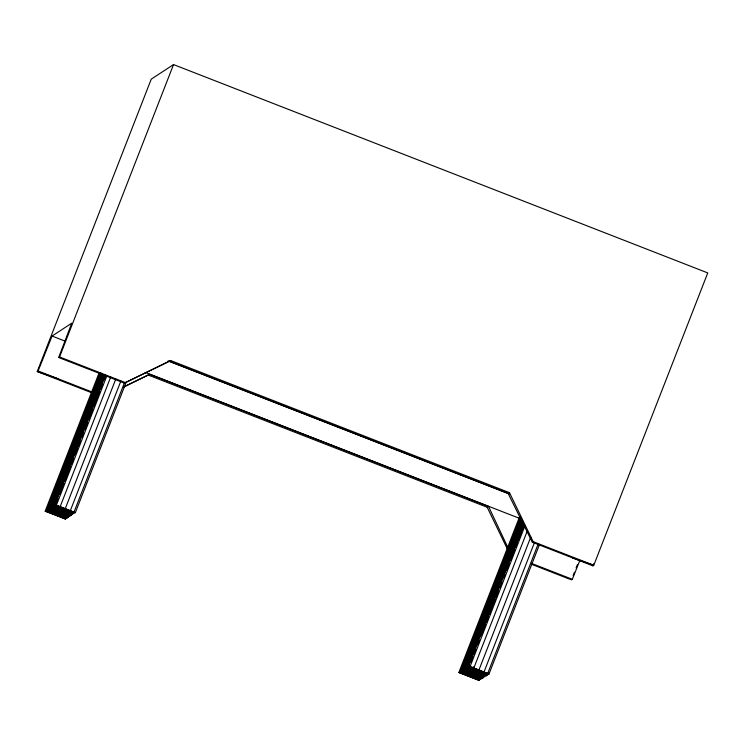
<?xml version="1.0" encoding="UTF-8"?>
<svg xmlns="http://www.w3.org/2000/svg" width="745" height="745" viewBox="0 0 745 745"><rect width="100%" height="100%" fill="white"/><g stroke="black" fill="none" stroke-linecap="round" stroke-linejoin="round"><path stroke-width="1.12" d="M58.492 378.916L37.25 371.522L151.244 79.147L173.538 64.573L707.75 272.921L593.756 565.287L533.159 541.652L509.487 492.687L170.726 360.561L124.368 383.116L58.697 357.507L71.725 323.2L52.066 336.051L38.097 370.963L37.25 371.522L92.147 392.932M169.404 361.418L508.174 493.544L532.312 542.211L592.908 565.846L593.718 563.704M58.697 357.507L59.553 356.948L173.538 64.573M66.38 516.918L65.541 519.079L45.184 511.144L99.094 372.873M46.572 510.232L66.938 518.175L46.572 510.232L100.063 373.04M45.184 511.144L46.609 511.629L47.457 509.468M48.295 507.308L50.399 501.907M51.247 499.746L54.199 492.184M55.037 490.024L57.142 484.623M58.827 480.301L60.094 477.061M61.779 472.74L63.884 467.339M65.569 463.017L67.255 458.697M68.512 455.456L69.779 452.215M70.617 450.054L76.521 434.931M77.359 432.771L79.464 427.369M80.311 425.209L83.254 417.647M84.101 415.487L86.206 410.085M87.891 405.764L89.149 402.524M90.834 398.203L92.939 392.801M94.624 388.48L98.843 377.678M47.969 509.319L68.326 517.263L47.969 509.319L101.041 373.208M48.006 510.716L49.691 506.395M50.539 504.235L52.644 498.833M54.329 494.512L56.434 489.111M57.272 486.951L59.377 481.549M61.062 477.228L62.329 473.988M64.014 469.667L66.538 463.185M67.804 459.944L70.328 453.463M72.861 446.981L75.804 439.42M76.651 437.259L78.756 431.858M79.594 429.697L81.699 424.296M83.384 419.975L85.489 414.574M86.336 412.413L88.441 407.012M90.126 402.691L91.812 398.37M93.917 392.969L95.602 388.648M96.869 385.407L101.078 374.605M70.57 514.19L69.723 516.35L49.366 508.407L102.009 373.375M49.403 509.804L51.926 503.322M52.774 501.161L54.879 495.76M56.564 491.439L58.669 486.038M60.354 481.717L61.621 478.476M63.306 474.155L65.83 467.674M67.097 464.433L71.306 453.631M72.144 451.47L74.249 446.069M75.096 443.908L78.048 436.346M78.886 434.186L80.991 428.785M81.838 426.624L83.943 421.223M85.628 416.902L87.733 411.501M89.419 407.18L91.104 402.859M92.361 399.618L93.628 396.377M96.152 389.896L100.37 379.093M71.967 513.277L71.12 515.438L50.762 507.494L102.568 374.623M49.366 508.407L50.8 508.891L54.171 500.249M55.856 495.928L57.114 492.687M58.799 488.366L60.904 482.965M62.589 478.644L64.275 474.323M65.541 471.082L66.808 467.841M67.646 465.681L73.541 450.557M74.388 448.397L76.493 442.996M77.331 440.835L80.283 433.273M81.121 431.113L83.226 425.712M84.911 421.391L86.178 418.15M87.863 413.829L89.968 408.428M91.654 404.107L95.863 393.304M96.71 391.144L102.605 376.02M52.159 506.581L72.516 514.525L52.159 506.581L103.536 374.791M50.762 507.494L52.197 507.988L53.454 504.747M54.301 502.586L56.406 497.185M58.091 492.864L59.777 488.543M61.034 485.302L63.567 478.821M64.834 475.58L69.043 464.778M69.881 462.617L72.833 455.055M73.671 452.895L75.776 447.494M76.623 445.333L78.728 439.932M80.413 435.611L82.518 430.21M83.365 428.049L85.47 422.648M87.156 418.327L88.832 414.006M90.946 408.605L98.098 390.24M98.945 388.08L101.888 380.518M102.736 378.358L104.002 375.117M53.556 505.669L73.913 513.612L53.556 505.669L104.514 374.959M53.593 507.075L55.698 501.674M57.384 497.353L58.641 494.112M60.326 489.791L62.859 483.309M64.117 480.069L68.326 469.266M69.173 467.106L71.278 461.704M72.125 459.544L75.068 451.982M75.915 449.822L78.02 444.42M78.858 442.26L80.963 436.859M82.648 432.538L84.753 427.136M86.439 422.815L88.124 418.494M89.391 415.254L90.657 412.013M93.181 405.531L97.39 394.729M98.238 392.568L100.342 387.167M101.18 385.007L104.132 377.445M126.268 381.989L75.31 512.7L54.944 504.765L105.492 375.135M54.981 506.162L57.933 498.601M59.619 494.28L63.828 483.477M64.675 481.317L70.57 466.193M71.408 464.033L73.513 458.631M75.198 454.31L77.303 448.909M78.151 446.749L80.255 441.347M81.941 437.026L83.207 433.786M84.883 429.465L87.416 422.983M88.683 419.742L92.892 408.94M93.73 406.779L99.625 391.656M100.473 389.495L102.577 384.094M104.263 379.773L105.529 376.532M54.944 504.765L56.378 505.25L106.917 375.62M50.8 508.891L54.571 510.316L55.419 508.155M52.197 507.988L55.968 509.403L56.816 507.243M56.378 505.25L60.159 506.665L110.698 377.035M58.287 513.203L59.134 511.042M65.541 519.079L60.569 517.021L61.407 514.86M61.965 516.108L62.803 513.948M75.31 512.7L65.262 508.639L115.801 379.009M64.247 518.511L65.085 516.35M65.644 517.598L66.482 515.438M70.337 510.642L120.876 381.012M71.222 513.948L72.06 511.787M74.006 512.122L124.555 382.492M458.864 672.484L479.221 680.427L458.864 672.484L519.516 516.928M481.466 677.354L480.618 679.514L460.261 671.571L520.485 517.095M460.298 672.968L463.669 664.326M464.936 661.085L469.145 650.283M469.983 648.122L472.088 642.721M472.935 640.56L475.878 632.999M476.726 630.838L478.83 625.437M479.668 623.276L481.782 617.875M483.468 613.554L485.572 608.153M487.258 603.832L488.934 599.511M490.201 596.27L491.467 593.029M492.305 590.869L498.2 575.745M499.048 573.585L501.152 568.184M502 566.023L504.942 558.461M505.79 556.301L507.894 550.9M509.58 546.579L510.837 543.338M512.523 539.017L514.627 533.616M516.313 529.295L520.522 518.492M482.853 676.441L482.015 678.602L461.658 670.658L521.044 518.343M460.261 671.571L461.695 672.055L464.638 664.493M465.485 662.333L471.38 647.209M472.228 645.049L474.332 639.648M476.018 635.327L478.122 629.925M478.961 627.765L481.065 622.364M482.751 618.043L484.017 614.802M485.703 610.481L488.226 603.999M489.493 600.759L493.702 589.956M494.55 587.796L500.444 572.672M501.283 570.512L503.387 565.11M505.073 560.789L507.177 555.388M508.025 553.228L510.129 547.826M511.815 543.505L513.501 539.184M514.758 535.944L517.291 529.462M518.548 526.221L521.081 519.74M463.055 669.746L483.412 677.689L463.055 669.746L521.593 519.591M461.658 670.658L463.092 671.143L466.882 661.42M467.72 659.26L470.672 651.698M471.51 649.538L473.615 644.136M474.463 641.976L476.567 636.575M478.253 632.254L480.357 626.852M481.196 624.692L483.309 619.291M484.995 614.97L487.519 608.488M488.785 605.247L495.937 586.883M496.785 584.723L499.727 577.161M500.575 575L502.679 569.599M503.518 567.439L505.632 562.037M507.317 557.716L508.574 554.476M510.26 550.155L512.784 543.673M514.05 540.432L516.583 533.951M519.107 527.469L522.049 519.908M464.452 668.833L484.809 676.777L464.452 668.833L522.152 520.839M464.489 670.239L466.165 665.918M467.013 663.758L469.117 658.357M469.955 656.196L472.907 648.634M473.755 646.474L475.859 641.072M476.698 638.912L478.802 633.511M480.488 629.19L482.592 623.788M484.278 619.468L485.964 615.146M487.23 611.906L488.487 608.665M489.335 606.505L495.229 591.381M496.077 589.221L498.182 583.819M499.02 581.659L501.124 576.257M502.81 571.937L504.914 566.535M506.6 562.214L507.867 558.974M509.552 554.653L511.238 550.332M513.342 544.93L517.552 534.128M518.399 531.967L520.504 526.566M487.044 673.704L486.206 675.864L465.839 667.92L522.701 522.087M465.876 669.327L468.409 662.845M469.248 660.685L471.352 655.283M473.038 650.962L475.142 645.561M475.99 643.401L478.094 637.999M479.78 633.678L481.466 629.357M482.723 626.117L485.256 619.635M486.513 616.394L490.732 605.592M491.57 603.431L493.674 598.03M494.522 595.87L497.464 588.308M498.312 586.147L500.417 580.746M502.102 576.425L503.369 573.184M505.045 568.863L507.159 563.462M508.835 559.141L510.521 554.82M511.787 551.579L513.054 548.339M513.892 546.178L519.786 531.055M520.634 528.894L522.739 523.493M488.441 672.791L487.593 674.951L467.236 667.017L523.251 523.344M465.839 667.92L467.273 668.414L470.644 659.772M471.483 657.611L473.596 652.21M475.273 647.889L476.539 644.649M478.225 640.327L480.329 634.926M482.015 630.605L484.539 624.124M487.072 617.642L492.966 602.519M493.805 600.358L495.919 594.957M497.604 590.636L499.709 585.235M500.547 583.074L502.651 577.673M504.337 573.352L505.604 570.111M507.289 565.79L509.813 559.309M511.079 556.068L513.603 549.587M516.127 543.105L519.079 535.543M519.926 533.383L522.031 527.982M539.529 544.409L488.99 674.039L468.633 666.105L523.81 524.592M467.236 667.017L468.67 667.501L469.508 665.341M470.775 662.1L472.879 656.699M473.727 654.538L475.832 649.137M477.517 644.816L479.203 640.495M481.307 635.094L485.517 624.291M486.364 622.131L488.469 616.73M489.307 614.569L492.259 607.007M493.097 604.847L495.202 599.446M496.049 597.285L498.154 591.884M499.839 587.563L501.944 582.162M503.629 577.841L504.886 574.6M506.572 570.279L509.105 563.797M510.362 560.557L514.581 549.754M515.419 547.594L517.524 542.192M518.371 540.032L521.314 532.47M522.161 530.31L524.266 524.908M463.092 671.143L466.864 672.567L467.711 670.407M468.633 666.105L470.067 666.589L524.815 526.156M468.67 667.501L472.442 668.917L473.289 666.756M470.067 666.589L473.839 668.014L526.911 531.893M474.761 672.716L475.608 670.556M486.206 675.864L476.157 671.804L477.005 669.643M488.99 674.039L478.951 669.979L530.757 537.108M478.439 675.622L479.286 673.461M482.015 678.602L480.721 678.025L481.559 675.864M484.017 671.981L534.565 542.351M482.117 677.112L482.956 674.951M487.696 673.461L538.235 543.831M573.147 575.531L574.414 572.281M576.099 567.951L577.366 564.701M531.418 564.244L571.462 579.861L572.309 579.303L579.927 560.259M124.368 383.116L170.726 360.561M123.596 387.13L149.736 374.269L488.506 506.395L507.764 547.286M148.423 375.135L487.183 507.252L488.506 506.395M508.174 493.544L509.487 492.687M532.312 542.211L533.159 541.652M592.908 565.846L593.756 565.287L572.514 557.893M123.614 386.944L149.736 374.269M467.273 668.414L476.157 671.804M46.609 511.629L60.569 517.021M461.695 672.055L480.618 679.514M60.159 506.665L65.262 508.639M473.839 668.014L478.951 669.979M472.442 668.917L487.593 674.951M55.968 509.403L71.12 515.438M54.571 510.316L69.723 516.35M466.864 672.567L480.721 678.025M168.165 360.813L509.496 493.935M52.066 336.051L65.066 341.117M145.247 372.388L520.168 518.613M59.553 356.948L125.216 382.558M38.097 370.963L91.905 391.945M531.185 563.267L572.309 579.303M487.183 507.252L507.336 548.935"/></g></svg>
